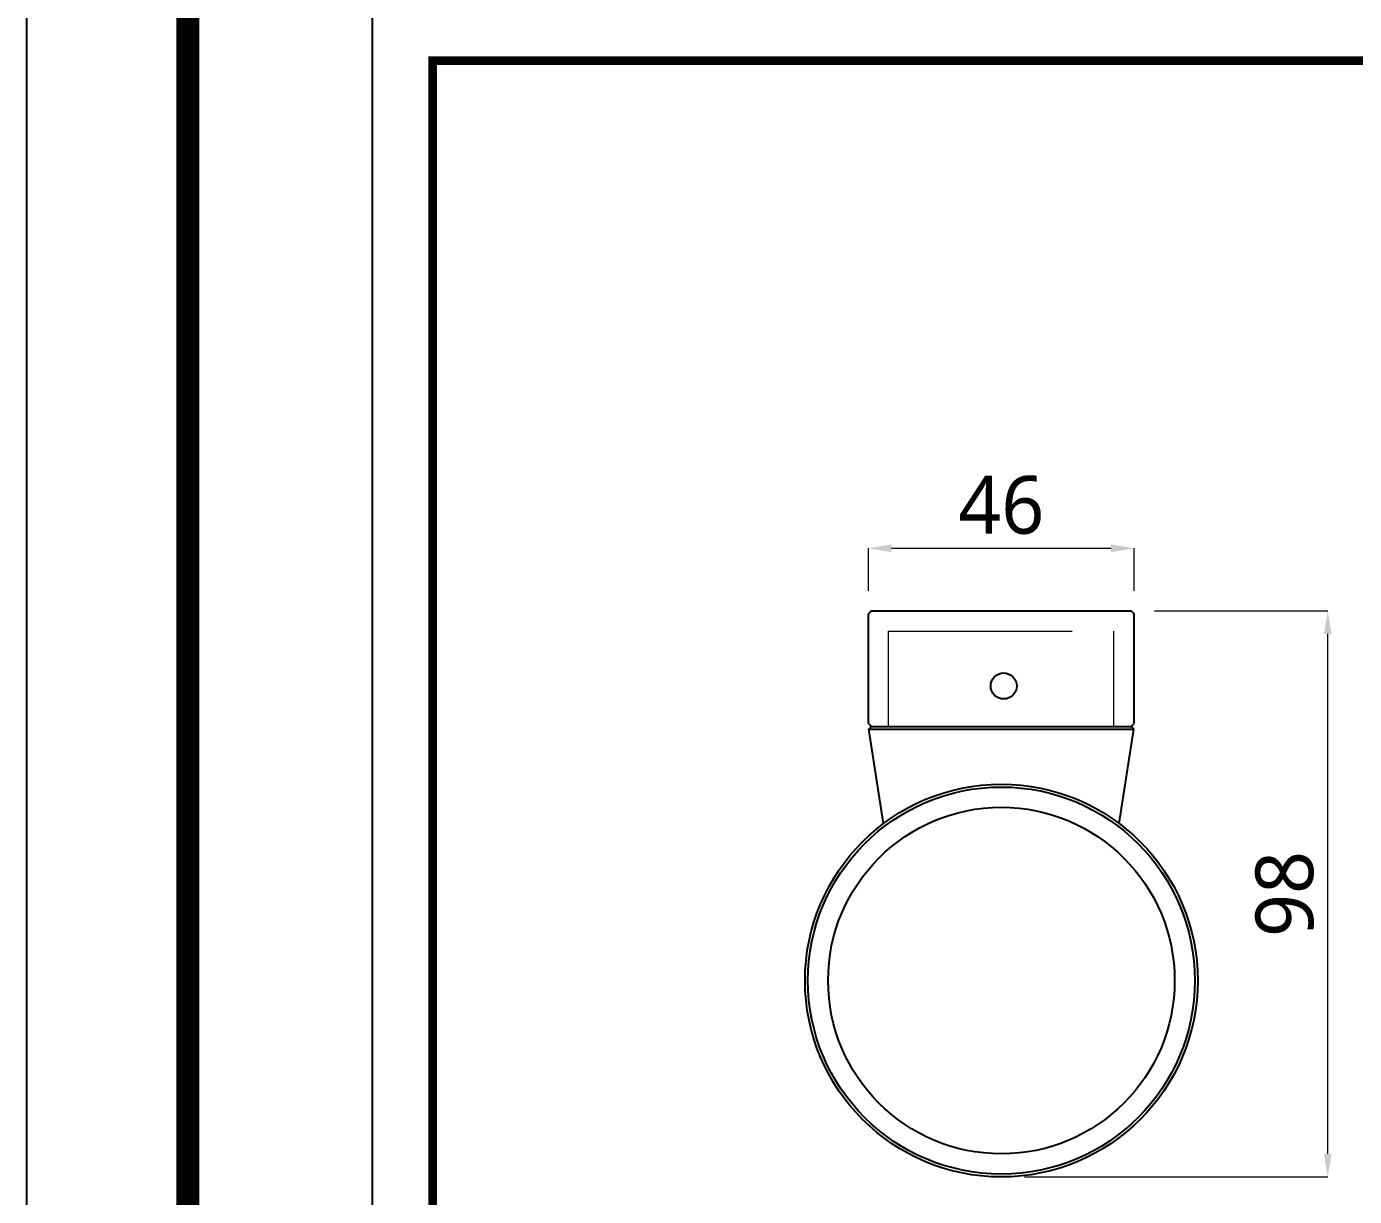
# Model space of a CAD drawing. Extents: x 16296677952 to 16296679688, y -37409618576 to -37409617304.
# Drawn here: x 16296677952.5 to 16296678182.4, y -37409618104.5 to -37409617902 of the extents above; entities that cross this region are included whole.
import ezdxf

# ---------------------------------------------------------------- set-up
doc = ezdxf.new("R2010")
doc.units = 0
doc.header["$LTSCALE"] = 10
doc.header["$MEASUREMENT"] = 0
doc.header["$PDMODE"] = 3
doc.header["$PDSIZE"] = -10
doc.linetypes.add('HIDDEN2', pattern=[4.7625, 3.175, -1.5875])
doc.layers.get('0').update_dxf_attribs({"linetype": 'CONTINUOUS'})
doc.layers.get('DEFPOINTS').update_dxf_attribs({"linetype": 'CONTINUOUS'})
doc.layers.add('Default', color=7, linetype='CONTINUOUS')
doc.styles.add('Daelim Dimension', font='')
doc.styles.get('Daelim Dimension').set_extended_font_data('NanumGothic')
doc.dimstyles.new('DEFAULT', dxfattribs={"dimscale": 2, "dimtxt": 2, "dimasz": 2, "dimexe": 0, "dimexo": 2, "dimgap": 1, "dimtad": 1, "dimdec": 1, "dimzin": 9, "dimdsep": 46, "dimtxsty": 'Daelim Dimension', "dimcen": 0.5, "dimclrd": 252, "dimclre": 252, "dimclrt": 3, "dimadec": 1, "dimazin": 0, "dimtfac": 1, "dimtdec": 1, "dimtix": 1, "dimtmove": 0, "dimatfit": 3, "dimfxl": 1, "dimtolj": 1, "dimtzin": 1, "dimlwd": 9, "dimlwe": 9, "dimarcsym": 0})

# ---------------------------------------------------------------- blocks, each defined once
blk = doc.blocks.new('*D25')
at = {"color": 5, "lineweight": 9, "transparency": 16777216}
for p, q in [((16296678147.75617, -37409618003.16158), (16296678177.78355, -37409618003.16158)), ((16296678177.78355, -37409618097.16158), (16296678177.78355, -37409618007.16158)), ((16296678125.27174, -37409618101.16158), (16296678177.78355, -37409618101.16158))]:
    blk.add_line(p, q, dxfattribs=at)
at = {"color": 5, "transparency": 16777216}
for points in [[(16296678177.11688, -37409618007.16158), (16296678178.45022, -37409618007.16158), (16296678177.78355, -37409618003.16158)], [(16296678177.11688, -37409618097.16158), (16296678178.45022, -37409618097.16158), (16296678177.78355, -37409618101.16158)]]:
    blk.add_solid(points, dxfattribs=at)
at = {"layer": 'DEFPOINTS', "color": 0, "transparency": 16777216}
for p in [(16296678143.75617, -37409618003.16158), (16296678177.78355, -37409618003.16158), (16296678121.27174, -37409618101.16158)]:
    blk.add_point(p, dxfattribs=at)
at = {"color": 7, "lineweight": 5, "transparency": 16777216, "insert": (16296678170.34007, -37409618052.16158), "char_height": 10, "attachment_point": 5, "rotation": 90, "style": 'Daelim Dimension'}
blk.add_mtext('\\A1;98', dxfattribs=at)
blk = doc.blocks.new('*D26')
at = {"color": 5, "lineweight": 9, "transparency": 16777216}
for p, q in [((16296678098.25617, -37409617999.661583), (16296678098.25617, -37409617992.32003)), ((16296678102.25617, -37409617992.32003), (16296678140.27174, -37409617992.32003)), ((16296678144.27174, -37409617999.677147), (16296678144.27174, -37409617992.32003))]:
    blk.add_line(p, q, dxfattribs=at)
at = {"color": 5, "transparency": 16777216}
for points in [[(16296678102.25617, -37409617991.653374), (16296678102.25617, -37409617992.986687), (16296678098.25617, -37409617992.32003)], [(16296678140.27174, -37409617991.653374), (16296678140.27174, -37409617992.986687), (16296678144.27174, -37409617992.32003)]]:
    blk.add_solid(points, dxfattribs=at)
at = {"layer": 'DEFPOINTS', "color": 0, "transparency": 16777216}
for p in [(16296678144.27174, -37409617992.32003), (16296678098.25617, -37409618003.661583), (16296678144.27174, -37409618003.677147)]:
    blk.add_point(p, dxfattribs=at)
at = {"color": 7, "transparency": 16777216, "insert": (16296678121.26396, -37409617984.876541), "char_height": 10, "attachment_point": 5, "style": 'Daelim Dimension'}
blk.add_mtext('\\A1;46', dxfattribs=at)
blk = doc.blocks.new('5454')
at = {"color": 1}
for p, q in [((1133.26, 4781.83), (1133.76, 4782.33)), ((1133.26, 4762.83), (1133.26, 4781.83)), ((1133.76, 4782.33), (1178.76, 4782.33)), ((1178.76, 4782.33), (1179.26, 4781.83)), ((1179.26, 4762.83), (1179.26, 4781.83)), ((1133.26, 4762.83), (1133.76, 4762.33)), ((1133.76, 4762.33), (1178.76, 4762.33)), ((1178.76, 4762.33), (1179.26, 4762.83))]:
    blk.add_line(p, q, dxfattribs=at)
at = {"color": 1, "linetype": 'HIDDEN2', "lineweight": 5}
for p, q in [((1136.76, 4762.33), (1136.76, 4778.83)), ((1136.76, 4778.83), (1175.76, 4778.83)), ((1175.76, 4762.33), (1175.76, 4778.83))]:
    blk.add_line(p, q, dxfattribs=at)
at = {"layer": 'Default', "color": 1}
blk.add_circle((1156.68, 4769.33), 2.25, dxfattribs=at)

msp = doc.modelspace()

# ---------------------------------------------------------------- linework, layer by layer
for p, q in [((16296678098.25617, -37409618003.661583), (16296678098.75617, -37409618003.161583)), ((16296678098.75617, -37409618003.161583), (16296678143.75617, -37409618003.161583)), ((16296678143.75617, -37409618003.161583), (16296678144.25617, -37409618003.661583)), ((16296678098.25617, -37409618022.661583), (16296678098.25617, -37409618003.661583)), ((16296678144.25617, -37409618022.661583), (16296678144.25617, -37409618003.661583)), ((16296678098.25617, -37409618022.661583), (16296678098.75617, -37409618023.161583)), ((16296678098.33309, -37409618023.655617), (16296678098.75617, -37409618023.161583)), ((16296678098.33309, -37409618023.655617), (16296678144.21039, -37409618023.655617)), ((16296678100.87174, -37409618039.961578), (16296678098.33309, -37409618023.655617)), ((16296678098.75617, -37409618023.161583), (16296678143.75617, -37409618023.161583)), ((16296678098.75617, -37409618023.161583), (16296678143.78731, -37409618023.161583)), ((16296678098.77174, -37409618023.161583), (16296678143.77174, -37409618023.161583)), ((16296678141.67174, -37409618039.961578), (16296678144.21039, -37409618023.655617)), ((16296678143.75617, -37409618023.161583), (16296678144.25617, -37409618022.661583)), ((16296678143.78731, -37409618023.161583), (16296678144.21039, -37409618023.655617))]:
    msp.add_line(p, q)
at = {"ltscale": 0.5}
for points in [[(16296677952.4748, -37409618575.967308), (16296679688.4748, -37409618575.967308), (16296679688.4748, -37409617303.967308), (16296677952.4748, -37409617303.967308)], [(16296678012.308201, -37409618373.841537), (16296678663.308201, -37409618373.841537), (16296678663.308201, -37409617896.841537), (16296678012.308201, -37409617896.841537)]]:
    msp.add_lwpolyline(points, close=True, dxfattribs=at)
at = {"color": 5, "linetype": 'ByBlock', "lineweight": 200}
for points, const_width in [([(16296677980.389971, -37409618521.501404), (16296679660.389971, -37409618521.501404), (16296679660.389971, -37409617333.501404), (16296677980.389971, -37409617333.501404)], 4), ([(16296678022.7764, -37409618353.416817), (16296678652.7764, -37409618353.416817), (16296678652.7764, -37409617907.916817), (16296678022.7764, -37409617907.916817)], 1.5)]:
    msp.add_lwpolyline(points, close=True, dxfattribs=dict(at, const_width=const_width))
at = {"color": 0}
for radius in [34, 33.5, 30]:
    msp.add_circle((16296678121.27174, -37409618067.161583), radius, dxfattribs=at)

# ---------------------------------------------------------------- block references
at = {"layer": 'Default'}
msp.add_blockref('5454', (16296676964.99229, -37409622785.491203), dxfattribs=at)

# ---------------------------------------------------------------- dimensions: what is measured, and where the dimension line sits
dim = msp.add_linear_dim(base=(16296678144.27174, -37409617992.32003), p1=(16296678098.25617, -37409618003.661583), p2=(16296678144.27174, -37409618003.677147), text='46', dimstyle='DEFAULT', override={"dimtxt": 5, "dimclrd": 5, "dimclre": 5, "dimclrt": 7})
dim.commit()
dim.dimension.update_dxf_attribs({"geometry": '*D26', "text_midpoint": (16296678121.26396, -37409617984.876541)})
at = {"lineweight": 5}
dim = msp.add_linear_dim(base=(16296678177.78355, -37409618003.161583), p1=(16296678121.27174, -37409618101.161583), p2=(16296678143.75617, -37409618003.161583), angle=90, text='98', dimstyle='DEFAULT', override={"dimtxt": 5, "dimclrd": 5, "dimclre": 5, "dimclrt": 7}, dxfattribs=at)
dim.commit()
dim.dimension.update_dxf_attribs({"geometry": '*D25', "text_midpoint": (16296678170.340071, -37409618052.161583)})

doc.saveas('drawing.dxf')
